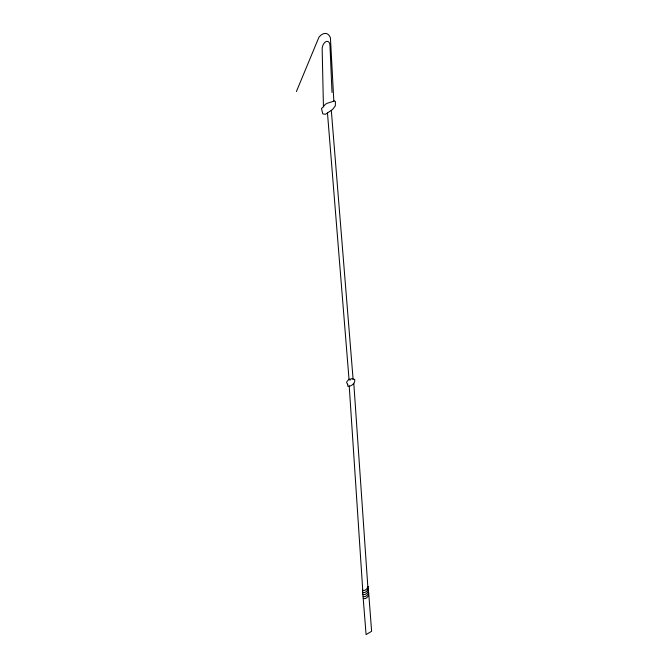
<?xml version="1.0" encoding="UTF-8"?>
<svg xmlns="http://www.w3.org/2000/svg" width="668" height="668" viewBox="0 0 668 668"><rect width="100%" height="100%" fill="white"/><g stroke="black" fill="none" stroke-linecap="round" stroke-linejoin="round"><path stroke-width="1" d="M362.54 590.103L362.741 590.22A6.062 3.616 -73.4 0 0 367.859 587.114L368.11 586.404L368.043 589.159A6.062 3.616 -73.4 0 1 362.924 592.265L362.515 592.04M368.285 588.433L368.227 591.188A6.062 3.616 -73.4 0 1 363.1 594.295L362.707 594.086M368.486 590.495L368.419 593.251A6.062 3.616 -73.4 0 1 363.292 596.357L363.091 596.24M362.549 590.111L366.081 634.6L371.617 631.285L368.661 592.524M296.383 91.583L318.912 37.274A12.659 7.54 -73.4 0 1 330.426 37.917L333.833 101.169M323.437 106.738L325.199 104.4L327.362 103.214L334.618 100.926L335.428 101.653L335.303 105.945L332.555 109.494L325.516 114.286L322.819 113.936L321.5 108.517L323.437 106.738L322.185 49.816A6.137 3.657 -73.4 0 1 325.733 41.758A6.137 3.657 -73.4 0 1 329.984 45.482L332.004 92.476M363.275 598.261L363.476 598.378A6.062 3.616 -73.4 0 0 368.594 595.271M331.303 110.345L353.08 379.04M327.47 112.95L349.022 379.282M353.806 383.374L367.859 587.114M349.222 385.995L362.741 590.22M347.686 384.317L347.844 386.279L350.424 385.945C352.854 384.96 355.384 382.397 354.733 379.482L351.001 378.656L350.04 380.201L349.172 379.115L346.968 381.511L346.65 382.639L347.686 384.317"/></g></svg>
